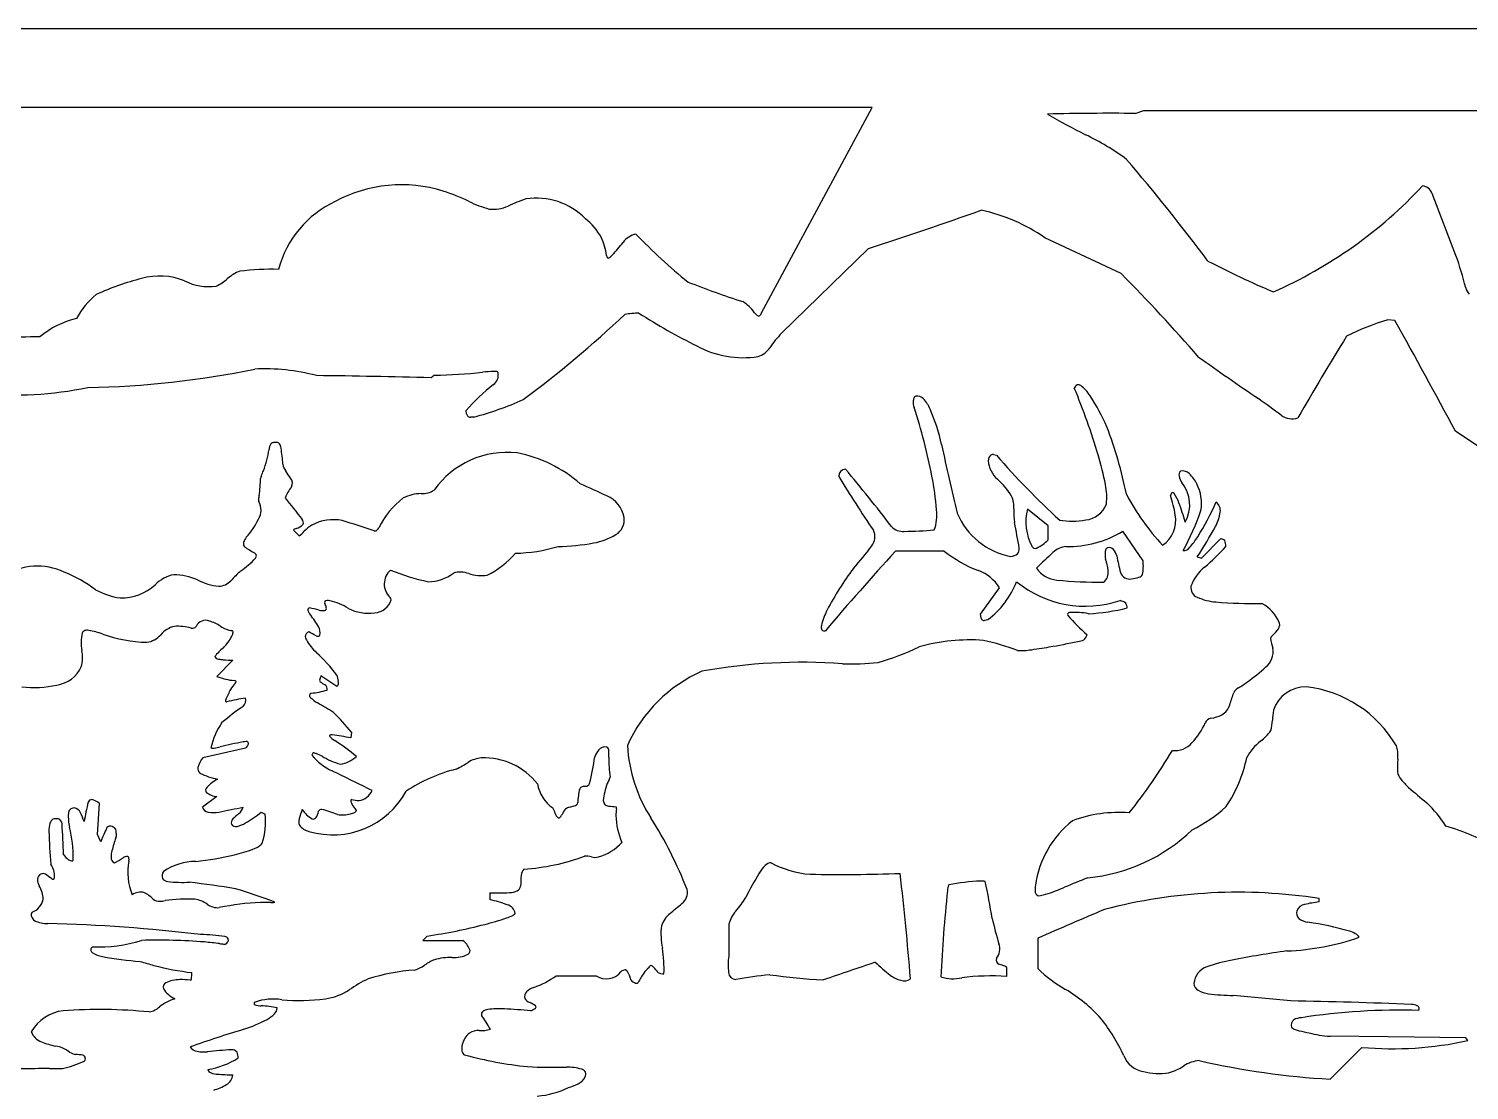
# Model space of a CAD drawing. Extents: x 0 to 14.9, y 0 to 7.4.
# Drawn here: x 3.18 to 9.34, y 2.86 to 7.4 of the extents above; entities that cross this region are included whole.
import ezdxf

# ---------------------------------------------------------------- set-up
doc = ezdxf.new("R2010")
doc.units = 0
doc.layers.add('WHITE', color=7, linetype='CONTINUOUS')

msp = doc.modelspace()

# ---------------------------------------------------------------- linework, layer by layer
at = {"layer": 'WHITE', "linetype": 'CONTINUOUS'}
for p, q in [((14.449212, 7.396474), (0.5, 7.396474)), ((6.786495, 7.060508), (2.583557, 7.060508)), ((6.551038, 6.620752), (6.786495, 7.060508)), ((7.912144, 7.034464), (7.948606, 7.047486)), ((7.948606, 7.047486), (12.567652, 7.047486)), ((9.284032, 6.427552), (9.181788, 6.69146)), ((6.314344, 6.18166), (6.551038, 6.620752)), ((7.852243, 6.349509), (7.525384, 6.502626)), ((6.77142, 6.456289), (6.399324, 6.094268)), ((9.022658, 6.149101), (8.992967, 6.151575)), ((4.915285, 5.914681), (4.900574, 5.903982)), ((5.052608, 5.750326), (5.049917, 5.76352)), ((5.083884, 5.736161), (5.070896, 5.735054)), ((9.782098, 5.341609), (9.282054, 5.674971)), ((7.30613, 5.575441), (7.318343, 5.5734)), ((7.539716, 5.27129), (7.451453, 5.3419)), ((4.311577, 5.251752), (4.335709, 5.22762)), ((7.539716, 5.211382), (7.539716, 5.27129)), ((7.945587, 5.120682), (7.859232, 5.247515)), ((8.195372, 5.132606), (8.278688, 5.215922)), ((8.278688, 5.215922), (8.289998, 5.212152)), ((7.095029, 5.161906), (6.886274, 5.161906)), ((8.177451, 5.13858), (8.195372, 5.132606)), ((7.250864, 4.892438), (7.331164, 5.005361)), ((8.528161, 4.856855), (8.528526, 4.842991)), ((4.052434, 4.695719), (3.983683, 4.626968)), ((4.497382, 4.583131), (4.4293, 4.628519)), ((4.497609, 4.632462), (4.502868, 4.606437)), ((4.467197, 4.37545), (4.466468, 4.370764)), ((4.559866, 4.388507), (4.557787, 4.363557)), ((4.107381, 4.319586), (3.92363, 4.278752)), ((4.399879, 4.299842), (4.39605, 4.300317)), ((3.474094, 3.950707), (3.482036, 4.083072)), ((3.98472, 4.112336), (3.922215, 4.068061)), ((4.174355, 4.046166), (4.190451, 4.038119)), ((4.580512, 4.056469), (4.580327, 4.051306)), ((3.488224, 3.91962), (3.474094, 3.950707)), ((5.151488, 3.700665), (5.151488, 3.672193)), ((8.698671, 3.662347), (8.698671, 3.677005)), ((5.259605, 3.613109), (5.257094, 3.609337)), ((4.883647, 3.516341), (4.865005, 3.497699)), ((4.865005, 3.497699), (5.036141, 3.497699)), ((7.495441, 3.506936), (7.495441, 3.376709)), ((5.436154, 3.346644), (5.607257, 3.346644)), ((5.746117, 3.3537), (5.751523, 3.335413)), ((7.362617, 3.343745), (7.362617, 3.382198)), ((8.994126, 3.085243), (8.745532, 3.087968)), ((9.325577, 3.081007), (8.994126, 3.085243)), ((9.334233, 3.06889), (9.325577, 3.081007)), ((8.745741, 2.904089), (8.881529, 3.039877))]:
    msp.add_line(p, q, dxfattribs=at)
for centre, radius, start, end in [((7.800185, -3.847135), 10.882175, 89.410514, 91.385244), ((8.948435, 9.445628), 2.796088, -120.314698, -116.518194), ((7.197698, 5.912857), 1.146732, 53.786219, 64.020035), ((1.139202, 1.090648), 8.85473, 36.865809, 40.472142), ((4.774102, 6.12693), 0.602382, 72.809936, 118.09074), ((7.711469, 8.062172), 1.958062, -66.145444, -43.089501), ((9.131476, 6.664771), 0.060591, 56.871994, 80.556931), ((9.136836, 6.677494), 0.047072, 17.25967, 53.870928), ((4.683238, 6.250717), 0.450923, 115.310361, 164.958511), ((4.665917, 5.826341), 0.921632, 64.494597, 71.907544), ((5.277997, 7.098991), 0.490571, -116.022958, -105.206233), ((5.689886, 5.607789), 1.128578, 109.880684, 114.052454), ((5.350347, 6.378767), 0.293692, 44.333844, 98.665272), ((5.166247, 6.779339), 0.154672, -96.281398, -65.695295), ((-0.461653, 28.485726), 23.186493, -71.823094, -70.565326), ((7.104525, 5.903228), 0.732393, 54.925942, 78.284998), ((5.394834, 6.373777), 0.267612, 29.270523, 51.775093), ((5.410253, 6.400735), 0.241511, 6.229562, 25.477327), ((5.219578, 6.864024), 0.630225, -43.614189, -37.217956), ((5.798233, 6.425388), 0.095892, 103.073118, 143.196803), ((7.412456, 8.073725), 2.256995, -136.453831, -128.751183), ((5.670401, 6.428618), 0.020133, -175.22431, -142.426148), ((5.657235, 6.422682), 0.006928, -113.755426, -48.455578), ((5.602438, 6.502379), 0.103597, -55.019762, -44.866635), ((7.779978, 5.900144), 1.593843, 14.128973, 19.323614), ((4.143178, 6.199872), 0.171097, 110.988699, 131.400047), ((4.223483, 5.165881), 1.202104, 88.842589, 96.764209), ((2.268665, 0.841782), 7.84292, 41.053318, 44.608169), ((9.982203, 9.781141), 3.808606, -117.503732, -112.848447), ((3.989596, 5.092618), 1.278713, 104.827554, 114.048226), ((3.738722, 6.055196), 0.284013, 67.703431, 105.596976), ((3.950975, 6.530307), 0.236655, -116.203796, -82.732193), ((3.882823, 6.496333), 0.223459, -63.962042, -48.794209), ((7.344249, 9.686975), 3.631489, -111.730645, -107.8073), ((9.387694, 6.304337), 0.063904, -166.307283, -137.551941), ((3.68974, 5.992352), 0.347506, 129.539646, 151.630422), ((6.157592, 6.098782), 0.151224, 34.112676, 59.791701), ((2.24867, 9.885628), 5.087825, -53.223451, -46.828771), ((5.805676, 5.647903), 0.532564, 91.733625, 98.205838), ((7.16836, 8.331603), 2.555292, -122.655356, -116.260429), ((6.330599, 6.218881), 0.059418, -143.564003, -122.376075), ((6.301954, 6.175334), 0.007354, -115.552505, -62.159458), ((6.28428, 6.193107), 0.03217, -48.991775, -20.843933), ((3.469747, 5.790447), 0.376914, 103.154468, 130.124823), ((9.239743, 5.271892), 0.913641, 105.670331, 117.641652), ((-19.383044, -9.699702), 32.527964, 28.207113, 29.159089), ((3.210577, 3.712609), 2.366098, 89.606143, 97.380627), ((6.233855, 6.397877), 0.408043, -118.721852, -80.784584), ((6.718402, 5.783386), 0.445487, 135.745475, 145.982013), ((19.938433, -0.79577), 13.076886, 148.271706, 150.052629), ((6.271738, 6.083685), 0.092745, -72.775016, -33.411528), ((16.352035, 17.472488), 14.089658, -125.435727, -124.167144), ((3.360722, 9.797161), 3.935329, -88.953597, -78.485839), ((4.190809, 5.099127), 0.84308, 74.944561, 93.029434), ((4.875832, 8.205133), 2.290792, -89.013178, -83.857706), ((5.198849, 5.24919), 0.682761, 92.478814, 96.55202), ((5.137531, 5.915023), 0.050492, -53.356523, 12.477272), ((5.170917, 5.883121), 0.048218, 77.104039, 91.898975), ((5.180392, 5.923278), 0.006964, 22.395083, 79.352465), ((3.113973, 7.409325), 1.579311, -95.17173, -78.361044), ((3.983048, -29.616032), 35.531862, 88.520308, 89.311834), ((5.710399, 5.180762), 0.880821, 128.036766, 138.577306), ((7.673087, 5.854089), 0.022153, 115.908992, 164.839132), ((4.953758, 4.737874), 2.921955, 16.624813, 22.581204), ((7.667648, 5.853957), 0.020502, 54.28484, 101.937087), ((7.573157, 5.733623), 0.173485, 32.29504, 52.146006), ((4.734493, 7.065016), 1.374019, -75.26883, -65.937323), ((7.009771, 5.796461), 0.047322, 173.00365, 203.830511), ((7.003541, 5.803602), 0.040763, 160.972124, 181.935086), ((6.976974, 5.812372), 0.012793, 103.980313, 159.309744), ((6.980776, 5.791051), 0.034432, 42.013805, 101.547512), ((6.89085, 5.706726), 0.157704, 23.590647, 42.909036), ((7.036559, 5.37294), 0.819983, 23.055687, 33.566592), ((3.601137, -0.884673), 8.263629, 53.327898, 54.164552), ((5.074865, 5.754625), 0.022669, -169.067904, -135.095074), ((5.068932, 5.750652), 0.015722, -130.079439, -82.824554), ((4.704374, 5.034786), 2.380867, 10.850043, 18.172838), ((6.194351, 5.416624), 0.912185, 12.76363, 22.781552), ((8.58269, 5.806657), 0.078423, -126.118385, -71.543751), ((6.128477, 5.05758), 1.780238, 11.273201, 20.948493), ((4.259835, 5.594284), 0.052439, 148.577689, 177.398634), ((4.227157, 5.610192), 0.016624, 92.731804, 136.558598), ((4.233768, 5.526383), 0.100687, 86.875713, 94.216994), ((4.239941, 5.611341), 0.015594, 38.386069, 92.516015), ((4.215126, 5.596206), 0.044584, 9.397219, 33.825054), ((20.108407, 8.410357), 13.320349, -167.899949, -166.606293), ((3.736116, 5.673727), 0.477592, -20.490614, -9.285623), ((3.261926, 5.460548), 1.007378, 4.22283, 8.157259), ((5.225908, 5.200952), 0.383916, 83.659382, 144.547941), ((5.158532, 5.016256), 0.576806, 48.830236, 79.028738), ((7.401859, 5.559246), 0.119126, -175.21003, -131.331206), ((7.314041, 5.548828), 0.030895, 129.065562, 179.127514), ((7.30317, 5.561714), 0.014043, 77.830982, 127.76212), ((9.756391, 7.672126), 3.216945, -139.277407, -132.351744), ((6.529248, 5.206431), 1.278268, 10.848128, 16.704726), ((4.208659, 5.468136), 0.038163, 153.516376, 171.412384), ((3.692375, 5.700362), 0.527978, -24.054651, -21.536632), ((4.341844, 5.548294), 0.076487, -169.783027, -144.460044), ((2.810895, 4.489105), 1.785157, 33.487968, 34.640516), ((6.674943, 5.48246), 0.031138, 94.584946, 180.39401), ((1.944101, 1.523029), 6.187178, 37.244813, 40.162523), ((5.838119, 5.243854), 1.228061, 4.448094, 11.227239), ((8.118263, 5.488605), 0.019723, 126.666974, 197.596209), ((8.115004, 5.464194), 0.041123, 45.256848, 101.955688), ((8.047434, 5.390481), 0.141097, 24.791195, 46.839097), ((3.75692, 5.471622), 0.414011, -9.913532, 0.306201), ((4.42121, 5.336125), 0.15488, 139.522029, 159.212472), ((4.273108, 5.452578), 0.034217, -27.711933, 38.947348), ((4.861344, 5.503059), 0.09484, -92.017096, -56.876184), ((2.602223, -1.187711), 7.258472, 65.149871, 66.14051), ((10.603578, 7.872226), 4.625128, -148.886297, -145.484803), ((7.097119, 5.218878), 0.337736, 32.018396, 47.981993), ((7.536856, 5.392737), 0.25369, -6.666667, 12.35272), ((8.173672, 5.499445), 0.076088, -167.242376, -144.832295), ((7.995958, 5.360924), 0.149369, -29.700497, 39.344278), ((8.013747, 5.366549), 0.181873, -9.440161, 27.186503), ((4.17435, 5.380475), 0.012733, 168.519407, 209.744793), ((4.507157, 5.334618), 0.348659, 169.134016, 172.022147), ((4.100047, 5.337102), 0.073304, -31.439256, 30.364983), ((6.170572, 6.806793), 2.364751, -143.225447, -140.369636), ((5.006047, 5.099649), 0.367098, 127.773524, 153.840403), ((4.860078, 5.230581), 0.177709, 90.668027, 116.356279), ((5.607367, 5.287433), 0.120099, 9.355172, 67.891607), ((7.273583, 5.349635), 0.120043, -3.161719, 23.729416), ((7.688585, 5.402914), 0.107794, -83.653903, -21.569778), ((8.778598, 5.885454), 1.023669, -152.045837, -137.048641), ((8.081487, 5.397926), 0.018743, 127.940351, 172.203137), ((7.591488, 5.240446), 0.497848, 8.911957, 18.749354), ((8.071164, 5.403593), 0.009193, 32.16365, 97.511932), ((7.941303, 5.31323), 0.167391, 19.273552, 34.685333), ((7.217852, 5.038217), 0.941301, 15.319931, 20.539965), ((7.052667, 5.915253), 1.322229, -31.54055, -24.218013), ((8.229707, 5.336241), 0.046602, -8.654646, 51.796426), ((3.847361, 5.458073), 0.353151, -41.922494, -26.795978), ((4.332186, 5.284459), 0.022122, -19.2596, 39.324866), ((5.654622, 5.295863), 0.072105, -59.720528, 8.848667), ((6.884577, 5.315759), 0.179429, -20.453012, 7.473666), ((7.438281, 5.446968), 0.312767, -157.01133, -100.740252), ((7.713934, 5.326901), 0.320895, 177.121846, 187.563571), ((7.662433, 5.287303), 0.21793, 165.491231, 208.355222), ((7.955458, 5.294772), 0.129884, -55.33037, 10.109413), ((6.986746, 5.761446), 1.278993, -27.821824, -19.395052), ((8.08935, 5.357516), 0.188562, -28.200278, -8.627853), ((4.327461, 5.240068), 0.019718, 100.855502, 143.662186), ((4.310562, 5.314354), 0.056482, -76.499821, -41.183688), ((4.222683, 5.377098), 0.187399, -52.905878, -43.695813), ((4.489473, 5.117607), 0.184788, 122.246012, 135.277661), ((4.481372, 5.108868), 0.18821, 78.006908, 118.738463), ((3.45754, 1.765263), 3.684367, 71.008118, 73.231815), ((4.660374, 5.278552), 0.029728, -97.373056, -79.1597), ((4.646221, 5.277259), 0.034183, -54.718842, -27.467188), ((6.737492, 5.223927), 0.061613, -39.338426, 26.598751), ((6.919053, 5.316145), 0.069378, -135.646839, -85.71589), ((6.877789, 7.581427), 2.334927, -88.860188, -85.704051), ((4.746133, 4.740569), 2.704984, 9.243948, 11.603919), ((7.641522, 5.647636), 0.356763, -98.433276, -80.484419), ((7.622118, 5.642885), 0.461022, -90.798606, -59.047753), ((6.594891, 6.178715), 1.893773, -33.31484, -28.730024), ((4.115497, 5.193187), 0.018065, 158.471758, 223.526504), ((4.156097, 5.184486), 0.059416, 140.693891, 165.047911), ((5.296203, 7.087326), 2.249492, -122.052733, -120.784145), ((5.248909, 5.822096), 0.668708, -88.960233, -73.074195), ((5.422675, 6.15978), 0.977649, -88.774089, -79.828882), ((5.547905, 5.467926), 0.274556, -80.056047, -58.593414), ((5.903582, 5.823324), 1.088474, -42.44881, -35.913194), ((7.384238, 5.171181), 0.03199, -39.499938, 7.024335), ((7.483669, 5.187998), 0.013678, -162.126873, -64.436507), ((7.434734, 5.305688), 0.14112, -67.13352, -41.933563), ((7.626524, 5.084347), 0.09816, 96.335268, 132.388778), ((7.797341, 5.163927), 0.01275, 103.958379, 159.39972), ((7.802147, 5.153543), 0.024084, 43.2258, 109.10345), ((8.116852, 5.200168), 0.035673, -88.331206, -36.649558), ((7.918634, 5.387156), 0.307956, -42.55807, -32.081647), ((7.627006, 5.785291), 0.903469, -49.941023, -41.830554), ((8.287429, 5.203766), 0.008771, 29.598254, 72.969914), ((8.126221, 5.160656), 0.175374, 7.234565, 15.695306), ((3.873706, 5.390156), 0.377672, -55.745706, -43.095967), ((4.138854, 5.141766), 0.014354, -42.212182, 65.082983), ((4.979851, 5.392006), 0.368721, -64.177887, -40.304681), ((16.967991, -4.020171), 13.636405, 137.673831, 139.577359), ((7.469032, 5.65155), 0.616141, -127.373519, -111.703531), ((7.375833, 5.193568), 0.054048, -85.583284, -52.249018), ((8.80645, 3.799256), 1.842776, 132.548115, 135.582436), ((7.878198, 5.149203), 0.095101, 177.281518, 192.567471), ((7.824428, 5.155055), 0.041246, 161.101743, 181.862793), ((7.556776, 5.05255), 0.240889, 6.384124, 18.380898), ((7.763677, 5.126372), 0.071028, 12.553146, 37.93563), ((8.986991, 5.370642), 1.176454, -168.783852, -165.27271), ((7.770847, 5.098715), 0.176115, -11.992633, 7.165163), ((3.215938, 4.827582), 0.270722, 64.749372, 122.025065), ((3.110908, 4.522424), 0.592571, 53.288021, 68.152844), ((3.827839, 4.916181), 0.148101, 100.781972, 136.393725), ((3.798772, 4.815888), 0.245782, 65.262789, 89.682571), ((5.177649, 3.942135), 1.575198, 133.855576, 136.016862), ((4.779394, 5.021851), 0.079163, 131.468515, 226.807137), ((5.100276, 6.004615), 0.996045, -112.011104, -102.309921), ((4.883246, 5.221536), 0.190124, -88.591337, -53.540545), ((5.025426, 4.973335), 0.099662, 68.704144, 107.036072), ((5.113129, 5.219642), 0.161864, -108.554894, -80.27958), ((7.758701, 4.302427), 1.313317, 143.224817, 152.405496), ((7.18594, 4.91989), 0.168509, 30.478593, 70.863498), ((7.588924, 5.160085), 0.121637, -144.229203, -95.454615), ((7.742216, 5.071332), 0.054546, -50.766233, 8.438036), ((7.887419, 5.083082), 0.039929, -163.237631, -76.810174), ((7.923566, 5.072296), 0.022041, -78.005196, -27.493894), ((8.320341, 4.952565), 0.180176, 128.387535, 160.564822), ((3.606267, 5.248273), 0.287792, -119.365059, -97.063519), ((3.57567, 5.178977), 0.216364, -91.269279, -47.945144), ((4.021506, 5.279315), 0.268454, -116.524112, -96.231245), ((3.990647, 5.085047), 0.072621, -88.641822, -42.456862), ((7.068901, 5.159182), 0.358802, -53.720136, -20.814053), ((7.699104, 5.394073), 0.467163, -129.129812, -71.539198), ((7.780897, 7.121833), 2.092756, -95.581242, -90.114476), ((7.801804, 5.582651), 0.546714, -80.022314, -76.638458), ((8.194075, 5.006224), 0.044094, 171.795638, 247.327629), ((4.451535, 4.942266), 0.007385, 140.257651, 216.235277), ((4.403297, 4.9108), 0.050221, 11.769613, 32.658696), ((4.454833, 4.940499), 0.011075, 84.763016, 144.136192), ((4.453509, 4.878129), 0.073436, 78.107384, 88.178403), ((4.423379, 4.734243), 0.220442, 55.993297, 78.151169), ((4.653313, 4.979322), 0.08083, -85.971007, -17.622632), ((4.712424, 4.950997), 0.018335, 12.134185, 45.782042), ((7.827615, 4.872786), 0.08054, 56.69123, 76.04806), ((7.802734, 4.90705), 0.076604, 9.503216, 25.554951), ((8.277061, 5.18969), 0.24544, -114.039191, -94.626799), ((8.439962, 7.271326), 2.33344, -94.490628, -89.658793), ((8.381191, 4.796742), 0.158789, 22.244972, 62.765512), ((4.382214, 4.910708), 0.009306, 107.723913, 210.169342), ((4.470545, 4.951124), 0.106404, -154.926112, -140.371921), ((4.324968, 4.571933), 0.351873, 74.018896, 81.104106), ((4.228678, 4.741515), 0.213692, 24.418538, 41.552857), ((4.43821, 4.974229), 0.06608, -104.337895, -83.904633), ((4.444102, 4.917523), 0.009071, -82.88338, 22.836216), ((4.633491, 5.096097), 0.199046, -115.860522, -82.639053), ((6.829337, 4.78514), 0.266086, 151.826657, 167.204542), ((7.017055, 4.87216), 0.234687, 1.920822, 4.956837), ((7.265398, 4.879821), 0.013789, 179.147053, 232.667445), ((7.265399, 4.879933), 0.013879, -127.055951, -75.125097), ((7.249411, 4.960257), 0.095755, -78.218583, -70.601109), ((7.630723, 4.891952), 0.007854, 88.960958, 216.145825), ((8.165834, 5.345452), 0.709266, -139.764862, -130.37322), ((7.65109, 4.548167), 0.352219, 79.910848, 93.291842), ((7.659549, 5.816351), 0.922949, -86.692903, -76.290539), ((3.586224, 4.770425), 0.18224, 166.827092, 190.310865), ((3.422986, 4.808666), 0.014582, 110.240851, 166.964163), ((3.429682, 4.782556), 0.041488, 80.920328, 106.439468), ((3.356116, 4.391112), 0.439771, 71.396362, 79.50373), ((3.700226, 5.373657), 0.601345, -109.811813, -91.47301), ((3.829873, 4.730245), 0.113707, 103.687489, 138.892253), ((3.815851, 4.606654), 0.234423, 75.363767, 93.150616), ((3.880222, 4.8534), 0.020582, -104.451644, -38.130383), ((3.935543, 4.82405), 0.042524, 66.848981, 156.961722), ((3.905579, 4.696605), 0.172964, 56.764909, 74.341627), ((4.068902, 4.945408), 0.124656, -123.347853, -99.187147), ((4.004598, 4.821808), 0.04967, -28.116561, -7.50547), ((4.04821, 4.816623), 0.005782, -13.024381, 82.153687), ((4.384475, 4.796317), 0.022006, 109.411963, 218.811957), ((4.154128, 4.34613), 0.521086, 60.7391, 64.658387), ((4.412312, 4.809409), 0.013736, -40.151762, 2.551609), ((4.346267, 4.808955), 0.079775, 0.765349, 15.188133), ((6.59666, 4.838277), 0.02742, 167.802082, 206.490971), ((6.582691, 4.835565), 0.014226, -138.000092, -73.044892), ((8.395382, 4.920615), 0.157806, -48.771926, -34.976247), ((8.506452, 4.842601), 0.022078, -34.317044, 1.012185), ((3.671063, 4.868167), 0.096634, -81.846692, -40.815508), ((4.124923, 4.601891), 0.185472, 127.467166, 143.849992), ((3.85883, 4.899999), 0.215086, -44.553644, -28.187912), ((4.595758, 4.918267), 0.265719, -149.279671, -134.283967), ((4.415977, 4.813188), 0.014366, -119.839433, -61.592415), ((6.495246, 5.780449), 1.139446, -73.84218, -64.351417), ((7.202779, 3.990822), 0.792005, 85.621581, 105.700491), ((7.069966, 3.85864), 0.94192, 68.956761, 78.159043), ((7.220023, 6.59092), 1.866636, -82.645615, -79.996494), ((6.749321, 9.305706), 4.621922, -80.096101, -78.549022), ((7.653363, 4.864959), 0.090198, -81.363238, -64.579111), ((7.667513, 4.815315), 0.040203, -52.328251, -14.713779), ((8.416499, 4.732945), 0.085337, -50.381875, 9.541451), ((8.510197, 4.785237), 0.019889, 122.931504, 169.722104), ((8.70407, 4.818067), 0.215442, -172.188596, -160.765001), ((3.260341, 4.708848), 0.149419, -15.785596, 11.17475), ((3.991504, 4.719138), 0.018127, -154.385964, -90.350109), ((4.018904, 4.824371), 0.126391, -102.571902, -93.30314), ((4.079982, 5.489106), 0.793864, -94.939902, -91.988615), ((3.961746, 4.230302), 0.669987, 36.887835, 47.97987), ((6.48771, 2.252728), 2.434373, 85.95346, 100.145225), ((6.697199, 5.871961), 1.191525, -91.81329, -84.454848), ((7.426129, 4.937992), 0.201052, -95.120947, -80.60061), ((3.280344, 4.72321), 0.135454, -81.47212, -23.961043), ((4.070897, 4.830247), 0.221198, -113.221116, -92.895248), ((4.624044, 4.554644), 0.208285, 159.225935, 164.498645), ((6.317459, 4.070932), 0.63329, 114.095767, 155.743157), ((8.005728, 5.163429), 0.680172, -55.354366, -46.848747), ((3.203509, 5.060799), 0.481402, -96.433555, -78.385156), ((4.535857, 4.310427), 0.557458, 152.11193, 157.112572), ((4.161472, 4.498131), 0.139061, 135.123606, 148.31332), ((4.059737, 4.601728), 0.007602, 23.285742, 90.096082), ((4.054855, 4.604947), 0.011867, -47.131695, -1.032172), ((4.345545, 4.954713), 0.402109, -83.997249, -74.039372), ((4.430799, 4.610249), 0.007464, 179.524925, 234.567754), ((4.476604, 4.65559), 0.071816, -134.272341, -114.150154), ((4.444168, 4.580258), 0.010266, 1.813308, 72.690839), ((4.399036, 4.566743), 0.057095, 1.366489, 14.02815), ((4.45496, 4.616007), 0.053669, -37.773987, -23.926002), ((4.471837, 4.597359), 0.032331, -5.534787, 16.306348), ((8.375959, 4.536999), 0.046535, 118.730109, 155.150534), ((8.162545, 4.904317), 0.378296, -59.667598, -52.58248), ((8.642613, 4.435296), 0.147184, 89.540564, 161.555009), ((8.583534, 4.07084), 0.515171, 30.123214, 83.282767), ((4.848032, 3.428817), 1.307378, 125.106826, 130.084289), ((4.026174, 4.523324), 0.005515, 134.830572, 283.708176), ((4.227047, 3.744634), 0.798667, 98.635599, 104.469994), ((4.067488, 4.526743), 0.040343, -44.717086, 10.719561), ((4.390225, 4.545132), 0.010027, 105.201224, 234.604357), ((4.483398, 4.633518), 0.13828, -135.709209, -119.830901), ((3.501366, 2.891097), 1.861829, 58.163995, 60.625875), ((8.242258, 4.528818), 0.078042, -58.740691, -17.542018), ((5.736349, 5.392636), 2.728632, -18.977436, -17.843032), ((3.507768, 3.51205), 1.369338, 39.796217, 44.558919), ((8.240506, 4.417299), 0.030692, 98.117753, 158.348876), ((8.206203, 4.626918), 0.181723, -80.507706, -65.086083), ((8.326992, 4.443182), 0.171877, -16.15968, -1.604243), ((8.895028, 4.422155), 0.396558, 171.340233, 177.656506), ((4.255943, 4.254999), 0.304437, 145.121263, 167.539448), ((4.475698, 4.352019), 0.024925, 85.370862, 109.942254), ((4.335163, 3.271339), 1.114676, 78.479395, 82.652803), ((7.922529, 4.560129), 0.317923, -43.025444, -24.433765), ((8.34101, 4.496959), 0.182062, -53.883586, -33.925848), ((3.967833, 4.346124), 0.027035, -109.796209, -78.76914), ((3.927151, 4.595117), 0.279315, -80.531877, -75.243973), ((4.301507, 3.159507), 1.204302, 99.775913, 104.582612), ((4.117022, 4.261084), 0.087553, 95.164265, 103.204068), ((4.726896, 3.894627), 0.751258, 144.261015, 145.551633), ((4.110709, 4.337896), 0.010504, 38.940687, 98.585149), ((4.108889, 4.34042), 0.01079, -40.366852, 22.205312), ((4.543253, 4.439141), 0.102817, -138.315497, -122.382762), ((3.886587, 3.433658), 1.098111, 50.766313, 56.780375), ((5.643402, 4.293838), 0.031472, 78.310664, 144.643061), ((5.648459, 4.31289), 0.01184, 3.060233, 83.598854), ((5.326484, 4.293287), 0.334411, -1.989877, 3.469095), ((6.380823, 4.367618), 0.641782, -176.73847, -147.32083), ((8.082248, 4.405061), 0.095455, -96.759773, -40.393614), ((8.598336, 4.161909), 0.240498, 128.591501, 150.500752), ((8.973027, 4.303863), 0.061635, 1.818478, 24.460602), ((4.017087, 4.207166), 0.117724, 142.548563, 165.149351), ((4.4322, 4.27695), 0.043045, 147.122717, 163.140812), ((4.581403, 4.446438), 0.246781, -140.490629, -115.073371), ((4.419271, 4.34433), 0.048531, -113.552042, -102.582394), ((4.377215, 4.194733), 0.10697, 57.837725, 72.882833), ((4.596009, 4.554322), 0.313968, -121.031177, -105.4782), ((4.496623, 4.374153), 0.123401, -82.738759, -46.780998), ((4.815417, 4.635512), 0.448465, -64.692152, -57.093936), ((5.122997, 4.160824), 0.117162, 93.71261, 123.077961), ((5.1277, 3.990053), 0.28795, 37.842783, 92.446105), ((4.585176, 4.421807), 1.025013, -14.322158, -7.798791), ((5.698611, 4.245491), 0.104742, 140.546509, 159.180648), ((6.339944, 4.280646), 0.679252, 179.913156, 187.127978), ((6.177449, 5.423118), 2.196363, -38.925515, -30.442783), ((7.814875, 4.396775), 0.58583, -33.941204, -11.464656), ((9.76961, 4.224132), 0.736315, 176.229007, 180.514267), ((8.711103, 4.28668), 0.324094, -2.497318, 3.385511), ((3.926932, 4.232316), 0.024165, 168.004392, 231.96355), ((4.030026, 4.438499), 0.254248, -117.648532, -99.668719), ((-14.250463, -34.103512), 42.657074, 63.701224, 63.958665), ((5.176859, 3.557876), 0.69331, 104.170776, 123.481345), ((5.635863, 4.201276), 0.030478, -29.423587, -9.282103), ((9.106402, 4.234861), 0.075106, -166.653163, -139.862397), ((3.952501, 4.139897), 0.016259, 132.503781, 212.897562), ((3.997503, 4.209178), 0.097683, -126.902494, -97.519133), ((4.088435, 4.011976), 0.202878, 119.892997, 136.400602), ((4.480208, 4.306396), 0.357342, -106.600451, -28.453607), ((4.580154, 4.170092), 0.075653, -80.495568, -24.782694), ((5.518072, 4.198597), 0.16607, -168.929615, -125.836283), ((5.759559, 4.084309), 0.231364, 164.74858, 179.35089), ((5.550675, 4.139592), 0.015379, 105.49306, 158.732256), ((5.567207, 4.068652), 0.08821, 94.236348, 103.532207), ((5.562041, 4.173769), 0.017202, -94.500865, -18.727331), ((5.889806, 4.07506), 0.253485, 158.412141, 175.261069), ((5.923251, 4.054856), 0.29209, 153.254781, 157.140685), ((9.286877, 4.378703), 0.305869, -141.056036, -132.164645), ((10.419084, 5.652425), 2.010048, -131.714563, -128.799334), ((4.249477, 3.880127), 0.841909, 165.637023, 171.432081), ((3.448883, 4.084151), 0.015757, 86.378027, 162.175273), ((3.430126, 4.022907), 0.079464, 49.213103, 75.607103), ((3.951818, 4.07707), 0.030943, -163.072973, -99.101735), ((3.456807, 6.925689), 2.928398, -79.456989, -77.378106), ((4.044746, 4.082293), 0.053877, -50.681347, -15.316547), ((4.563931, 4.09385), 0.007232, 107.290117, 193.957374), ((4.59314, 4.101842), 0.037513, -164.956615, -143.004912), ((4.603684, 4.252911), 0.15782, -105.397242, -94.010486), ((3.517849, 3.2666), 1.324064, 36.623118, 37.862492), ((5.503824, 4.016461), 0.052001, 102.124658, 123.953583), ((5.398255, 4.481566), 0.424938, -77.130523, -74.319454), ((5.509641, 4.091171), 0.019046, -79.523563, -12.865888), ((5.660299, 4.095314), 0.023122, 178.295452, 269.035853), ((5.709089, 4.461816), 0.392712, -97.194097, -92.524237), ((5.682264, 4.06339), 0.011312, -19.495909, 32.600532), ((7.895861, 4.508028), 0.596819, -64.218948, -47.262619), ((8.734248, 3.65364), 0.606445, 33.302333, 45.461922), ((3.296548, 3.991888), 0.027136, 119.258426, 165.257737), ((3.297906, 3.977402), 0.040865, 77.906104, 110.963449), ((3.298286, 3.995117), 0.0237, 3.201208, 69.804247), ((3.564079, 4.027848), 0.215279, 176.770077, 192.35354), ((3.373412, 4.039973), 0.02427, 89.94774, 179.988746), ((3.369599, 4.031124), 0.03334, 21.869507, 83.394438), ((2.94993, 3.82619), 0.500292, 21.009493, 25.75048), ((3.969147, 4.181464), 0.136765, -99.352006, -80.114769), ((4.066284, 4.001656), 0.020393, 129.770403, 201.674494), ((4.525349, 3.523025), 0.68354, 130.780728, 133.684382), ((3.783284, 4.546397), 0.634954, -59.362384, -51.98237), ((3.910755, 4.003221), 0.281865, -18.646773, 7.112075), ((4.378051, 4.005015), 0.043409, 162.752246, 199.384026), ((4.931621, 3.849116), 0.618498, 160.296631, 164.164897), ((4.458448, 4.130077), 0.130967, -146.421977, -120.869215), ((4.396577, 4.031105), 0.014459, -111.613891, -40.315582), ((4.354676, 4.060491), 0.065589, -36.203353, -9.373279), ((4.430635, 4.046497), 0.011723, 76.055395, 163.588364), ((4.019996, 2.659034), 1.458665, 70.763616, 73.533571), ((4.523073, 4.164966), 0.130659, -99.914424, -75.652112), ((4.539881, 4.106166), 0.069549, -77.062846, -59.229021), ((4.567297, 4.059381), 0.015328, -57.812221, -31.786722), ((5.364379, 4.023815), 0.069284, 14.327399, 35.415801), ((5.459733, 4.047029), 0.02887, -167.864656, -121.603411), ((5.447139, 4.029946), 0.007922, -108.664911, -39.349813), ((5.416367, 4.057154), 0.048993, -41.136929, -25.638132), ((5.55083, 3.997661), 0.098079, 140.840696, 157.017752), ((6.003381, 4.041013), 0.312406, -178.36513, -156.612814), ((5.927875, 4.030215), 0.23678, 172.867286, 179.543671), ((4.32986, 3.064033), 1.788407, 21.352878, 32.354021), ((7.909483, 3.674008), 0.427968, 128.394791, 171.938554), ((7.8427, 3.46652), 0.578235, 85.691608, 110.131774), ((3.396405, 3.966158), 0.130253, 165.489676, 180.907827), ((6.046191, 4.042559), 2.78113, -178.38328, -175.477141), ((-0.298528, 3.752565), 3.628681, 1.774305, 3.853622), ((2.827797, 3.849822), 0.54229, -0.513807, 14.084574), ((4.121045, 3.689011), 0.673531, 154.401726, 159.97749), ((3.527614, 3.966903), 0.019174, 63.535259, 136.85176), ((3.532542, 3.962807), 0.021566, 23.123609, 80.346551), ((3.52899, 3.948428), 0.025842, -27.120685, 9.44688), ((3.448076, 3.950048), 0.106438, 1.411308, 11.50451), ((4.064728, 4.005207), 0.020625, -147.498463, -73.496206), ((4.041548, 4.109598), 0.127517, -76.836644, -59.189831), ((4.39254, 4.031018), 0.068603, -143.909991, -102.136479), ((7.641377, 4.502312), 0.739567, -84.718218, -45.966125), ((8.931894, 2.955821), 1.07617, 60.715266, 73.30207), ((3.622112, 3.856927), 0.089823, 164.212374, 182.604282), ((4.119031, 3.739267), 0.600411, 160.807576, 166.309933), ((3.911582, 4.496478), 0.649711, -76.810197, -69.5778), ((4.077257, 4.047233), 0.170899, -69.076384, -59.262483), ((4.147441, 3.931354), 0.035444, -61.037407, -30.998622), ((5.560021, 4.056348), 0.209633, -74.332619, -41.658928), ((3.209946, 3.77492), 0.080018, -6.172325, 37.154699), ((3.394088, 3.90775), 0.078407, -146.888715, -124.144637), ((3.375071, 3.880691), 0.045342, -123.448036, -101.416367), ((3.360153, 3.844214), 0.00994, -53.280754, 4.299107), ((3.554747, 3.850414), 0.022498, 173.793176, 247.372544), ((3.43339, 4.072946), 0.268134, -65.145266, -56.084909), ((3.601499, 3.822178), 0.033771, 87.891658, 123.218179), ((3.600506, 3.848463), 0.007791, 15.107169, 73.320906), ((3.841265, 3.787455), 0.238081, 167.999534, 203.366736), ((3.576336, 3.84288), 0.032593, -10.470108, 13.509464), ((3.89815, 3.579917), 0.255837, 90.960022, 123.700567), ((3.779048, 5.014412), 1.184273, -84.436442, -76.284928), ((5.239199, 4.705397), 0.904854, -86.316334, -69.490764), ((5.564036, 3.78217), 0.076129, 72.847485, 95.891183), ((5.60225, 3.905501), 0.052987, -107.305772, -74.249592), ((6.357424, 3.792074), 0.037968, 94.078731, 136.740046), ((6.554511, 4.199109), 0.419758, -118.421744, -94.53964), ((3.24074, 3.759342), 0.023962, 114.016541, 178.868828), ((3.294306, 3.764375), 0.077657, -176.633815, -154.489068), ((3.240195, 3.761723), 0.021571, 59.881261, 115.26609), ((3.081501, 3.521416), 0.309514, 50.914504, 56.791344), ((3.282245, 3.766273), 0.007255, -140.546038, 0.33776), ((3.785168, 3.772619), 0.035284, 145.191967, 196.782519), ((3.778268, 3.782261), 0.033403, -143.584941, -96.436283), ((6.223086, 3.711978), 0.939885, 176.058545, 178.899205), ((5.338368, 3.767831), 0.053663, 139.877206, 170.614034), ((8.009303, 2.773379), 1.983002, 149.323139, 152.76775), ((6.45987, 3.68899), 0.183283, 135.219554, 148.374371), ((6.655471, 10.211202), 6.431934, -91.195397, -87.760154), ((-7.838155, 2.107796), 14.839993, 4.738194, 6.486209), ((11.502446, -5.537973), 10.047315, 112.179699, 112.793725), ((3.105423, 3.66279), 0.136952, 4.155625, 29.837803), ((3.659175, 3.638157), 0.065883, 78.660373, 123.606094), ((3.607369, 3.572428), 0.145529, 43.873804, 63.576654), ((3.839741, 4.407167), 0.661323, -95.659497, -87.610176), ((3.003917, -3.087368), 6.888114, 81.141723, 82.799239), ((3.219919, 0.952482), 2.892207, 69.513823, 73.018537), ((5.175191, 4.818795), 1.118382, -91.214421, -86.910086), ((5.229183, 3.803626), 0.101781, -86.455259, -66.911714), ((5.259957, 3.731616), 0.023471, -67.084117, -3.86408), ((5.939012, 3.702378), 0.05793, -53.797502, 12.79913), ((13.06362, 3.076635), 5.988135, 173.920862, 177.465504), ((7.201306, 3.702839), 0.092489, 159.79334, 175.068053), ((7.292545, 2.827966), 0.924131, 92.573065, 101.107632), ((7.256519, 3.69173), 0.059686, 76.450397, 95.249739), ((4.53748, 3.152611), 2.797498, 9.027204, 12.324995), ((7.579908, 3.713666), 0.096339, 167.800747, 182.684751), ((7.503457, 3.707473), 0.019854, 175.143387, 249.474161), ((7.489268, 3.827955), 0.139263, -87.024838, -68.500285), ((7.123594, 4.906613), 1.278074, -70.970921, -67.632047), ((8.353597, 1.437809), 2.265629, 81.239305, 104.648842), ((3.164532, 3.691953), 0.079836, -67.823034, -13.944408), ((3.736253, 3.701986), 0.037395, -129.881008, -83.995871), ((3.731338, 3.801228), 0.136717, -86.298253, -76.64269), ((3.857337, 2.934459), 0.7398, 87.419805, 97.332119), ((3.875118, 3.55976), 0.114804, 54.096578, 82.22943), ((3.988728, 3.715629), 0.078077, -126.358407, -85.549669), ((4.212543, 2.593231), 1.067012, 92.230541, 101.775687), ((4.204755, 2.416132), 1.24376, 89.534289, 91.554499), ((4.215922, 3.811905), 0.152058, -90.398461, -85.940738), ((4.2266, 3.670915), 0.010687, -89.536858, -58.78797), ((4.992147, 2.997562), 0.693193, 70.247562, 76.710889), ((5.214272, 3.605663), 0.04594, 9.328752, 74.671845), ((1.167775, 9.291818), 7.406684, -50.073513, -49.548845), ((5.83055, 3.938459), 0.488949, -40.224516, -31.800951), ((8.641552, 3.611768), 0.040107, 97.467546, 161.501051), ((8.813093, 2.817601), 0.85246, 97.713875, 101.96684), ((3.208763, 3.6065), 0.018207, 140.734137, 202.545513), ((3.219559, 3.606468), 0.028471, -165.874837, -120.22965), ((3.26473, 3.715927), 0.146672, -113.935338, -91.493338), ((4.832874, 4.740075), 1.211047, -75.7976, -71.219976), ((5.145425, 3.818174), 0.237608, -71.007377, -63.932666), ((5.230455, 3.643337), 0.043194, -63.338541, -51.921747), ((5.990817, 3.525418), 0.110859, 128.758049, 161.876838), ((6.30317, 3.534216), 0.133004, 138.294648, 165.415013), ((9.131082, 4.014447), 1.878964, -166.992979, -163.585095), ((20.519634, -26.334559), 32.55986, 113.032215, 113.578656), ((8.638839, 3.614762), 0.036638, 164.595693, 221.275731), ((8.662557, 3.664038), 0.089562, -124.908961, -97.584802), ((8.473222, 2.326312), 1.2615, 73.666154, 81.910679), ((3.127204, -2.858558), 6.429253, 82.962295, 88.808381), ((3.916814, 2.908482), 0.613777, 80.507673, 90.175671), ((4.014906, 3.491698), 0.022376, 35.371737, 81.962059), ((4.562292, 5.744571), 2.251284, -81.793385, -75.393918), ((6.215103, 3.526003), 0.331384, 174.128714, 190.805428), ((32.898848, 3.362192), 26.725186, 179.559392, 179.853961), ((8.806989, 3.452896), 0.086588, 57.677311, 75.95816), ((8.84325, 3.497375), 0.030397, 26.042994, 70.720301), ((3.465318, 3.454401), 0.020653, 128.975464, 171.815021), ((3.459995, 3.458228), 0.015145, -176.645432, -126.387556), ((3.482784, 4.055081), 0.585417, -92.982127, -72.196674), ((3.731258, 0.952548), 2.546099, 85.488324, 91.563784), ((3.783268, 1.793978), 1.703246, 82.831599, 85.005914), ((4.091102, 4.233953), 0.756072, -97.240673, -95.956561), ((4.016699, 3.509917), 0.028247, -98.258736, -82.943912), ((4.014167, 3.500392), 0.019457, -72.033467, 12.643839), ((4.976949, 3.421593), 0.096415, 23.956071, 52.12601), ((5.050847, 3.45274), 0.016309, -57.861276, 29.378688), ((5.402953, 3.378942), 0.493998, -2.840922, 9.900301), ((7.266636, 3.460913), 0.066039, -38.573481, 19.97078), ((9.069828, -0.295835), 3.78259, 97.7312, 101.328277), ((8.514934, 4.547126), 1.095722, -87.591906, -71.061112), ((3.518987, 3.551853), 0.12577, -122.716567, -100.67491), ((3.725842, 4.600554), 1.194673, -101.107364, -93.339978), ((6.23358, 12.042058), 9.010616, -106.620655, -106.230335), ((4.023319, 4.570675), 1.219704, -104.636497, -96.845479), ((4.78876, 3.510758), 0.14584, -73.442355, -54.73913), ((4.976672, 3.250447), 0.175223, 110.508897, 126.293777), ((4.980305, 3.205778), 0.218676, 87.518267, 107.298244), ((4.99568, 3.569225), 0.145096, -92.33299, -63.895863), ((5.84203, 3.384287), 0.006316, 101.438137, 152.298185), ((5.834566, 3.369031), 0.022327, 38.769799, 73.845989), ((6.429828, 3.39266), 0.258832, 171.635897, 187.218769), ((17.686559, -28.861083), 34.052129, 108.644828, 109.039229), ((7.726771, 4.419947), 1.375153, -132.368042, -128.843004), ((7.336218, 3.413538), 0.018992, 160.951491, 248.837847), ((7.308433, 3.297374), 0.100653, 57.430357, 77.999116), ((8.412383, 2.873833), 0.545977, 99.016997, 110.774784), ((3.828293, 3.181809), 0.14795, 90.860571, 115.032508), ((3.835293, 3.137445), 0.192518, 79.663974, 92.745572), ((3.868987, 3.333446), 0.006662, -82.695128, 1.439255), ((3.571648, 3.3735), 0.306604, -7.474785, -2.585992), ((4.863672, 2.840727), 0.544205, 115.216, 125.157315), ((4.899645, 2.468976), 0.90465, 94.394921, 107.220484), ((5.209992, 3.663691), 0.389446, -70.564129, -54.498194), ((5.650731, 3.411098), 0.077745, -123.999221, -38.011537), ((5.731903, 3.342896), 0.028458, 89.009756, 134.420036), ((5.719123, 3.346872), 0.027845, 14.195051, 61.531656), ((5.77398, 3.341103), 0.023167, -165.782119, -119.12233), ((6.264917, 3.069778), 0.538377, 147.642697, 152.610632), ((5.955221, 3.243397), 0.184836, 132.030647, 141.715036), ((5.801794, 3.408429), 0.04062, -43.06969, -31.472168), ((5.31034, 2.881414), 0.738219, 40.508247, 42.802257), ((5.893658, 3.394663), 0.040295, -123.159744, -86.177345), ((6.205578, 3.362211), 0.032597, -176.349619, -93.215417), ((6.522425, 1.628663), 1.730596, 95.745343, 100.611136), ((6.785431, 6.63987), 3.318107, -97.554876, -93.58021), ((6.951314, 3.469465), 0.148703, -125.818375, -106.368759), ((6.92424, 3.36699), 0.04285, -110.251874, -51.142976), ((7.132499, 3.500611), 0.167194, -107.816346, -77.057961), ((7.298211, 2.328968), 1.016819, 86.368377, 97.246863), ((7.898578, 3.791308), 0.578284, -134.196961, -119.463596), ((8.244188, 3.307423), 0.080994, 108.320943, 175.734372), ((3.774099, 3.297909), 0.019823, 115.096548, 199.961696), ((3.849943, 3.348872), 0.110719, -148.572994, -113.939034), ((4.40837, 3.510254), 0.26569, -81.35528, -57.709003), ((5.331341, 3.256228), 0.031001, 136.415448, 193.159994), ((5.376951, 3.201116), 0.102385, 111.407177, 131.666732), ((5.799047, 3.384022), 0.072867, -119.917078, -106.169343), ((5.780398, 3.321526), 0.007667, -102.375516, -32.113847), ((7.262912, 2.704525), 0.680872, 42.276311, 58.9459), ((8.197795, 3.314553), 0.034395, -178.156807, -118.6157), ((8.244434, 3.399667), 0.131448, -118.693613, -98.454864), ((8.323527, 3.950594), 0.688023, -98.224263, -89.333245), ((3.676974, 3.282308), 0.092517, -78.590199, -48.485331), ((3.867429, 3.045904), 0.211205, 107.187665, 127.691947), ((4.148968, 3.227864), 0.005758, 103.881627, 254.471922), ((4.179773, 3.329003), 0.111483, -106.86697, -92.807305), ((4.22555, 3.008482), 0.238097, 81.129856, 109.113738), ((4.162178, 2.864042), 0.35382, 76.869498, 88.034552), ((4.199973, 3.213146), 0.042823, -44.824227, -6.078625), ((4.338075, 4.077172), 0.836881, -95.197419, -82.431273), ((5.193473, 2.863009), 0.342599, 86.582045, 98.456028), ((4.075803, -13.441748), 16.685606, 85.699518, 86.088922), ((5.33442, 3.26761), 0.038035, -150.998478, -108.801149), ((5.281873, 3.130781), 0.108576, 52.760103, 68.218569), ((5.307524, 3.255274), 0.061559, -71.547488, -49.915337), ((5.343155, 3.21289), 0.006188, -49.635279, 44.383854), ((5.921322, -22.595883), 25.970583, 84.130669, 84.674978), ((8.337732, -13.67359), 16.913838, 87.437031, 89.189193), ((9.091039, 3.153512), 0.069883, 66.887545, 87.510554), ((9.112009, 3.204208), 0.015036, -23.574948, 64.552193), ((3.350421, 3.012763), 0.185745, 97.486246, 149.498168), ((3.478525, 0.952287), 2.249798, 84.471415, 93.881725), ((3.911351, 3.704152), 0.616182, -72.263144, -62.131544), ((4.133296, 3.278557), 0.136227, -60.980309, -44.56797), ((5.129707, 3.181914), 0.014088, 125.10841, 194.181691), ((4.347836, 2.657015), 0.92847, 29.730159, 34.16796), ((5.151842, 3.148056), 0.054534, 99.232258, 123.675166), ((7.108718, 2.652408), 0.832575, 25.05931, 37.787185), ((8.606595, 3.135456), 0.027793, 124.979892, 198.769021), ((8.627742, 3.083103), 0.083778, 93.338406, 116.270035), ((9.042483, 0.493848), 2.705628, 88.235555, 98.922101), ((3.26435, 3.136693), 0.079692, -158.155243, -112.650136), ((5.751049, -2.289001), 5.653025, 106.991485, 109.434461), ((5.11738, 3.033519), 0.085505, 127.711335, 167.566004), ((5.102544, 3.043566), 0.06871, 86.801705, 123.044056), ((5.114021, 3.261093), 0.14912, -92.937971, -74.411772), ((8.601571, 3.143791), 0.027419, -140.941368, -102.430038), ((8.662477, 3.300214), 0.195, -110.035565, -104.417951), ((9.025023, 4.808967), 1.74668, -103.612886, -100.745895), ((8.73892, 3.24422), 0.156392, -104.656802, -87.576727), ((3.40364, 3.522512), 0.489805, -110.306037, -102.902654), ((3.277558, 2.918381), 0.127791, 63.571223, 82.486246), ((3.183971, 2.788103), 0.28727, 53.61088, 58.414267), ((3.392305, 3.085128), 0.075912, -119.956376, -99.158077), ((3.908034, 3.068917), 0.046532, -144.551945, -100.360462), ((3.929876, 3.186516), 0.166142, -100.47651, -85.03166), ((4.254829, 0.146504), 2.891223, 94.126518, 96.166403), ((4.049081, 3.003526), 0.026804, 36.364883, 94.92526), ((3.985267, 2.988422), 0.090849, 4.184697, 19.949558), ((5.097924, 3.035673), 0.066074, 165.756861, 188.956627), ((5.056781, 3.02884), 0.024373, -171.851737, -122.223532), ((9.012735, 4.539011), 1.504864, -95.001848, -77.66431), ((3.221208, 3.403788), 0.465535, -77.320547, -65.56425), ((3.347146, 2.588407), 0.423072, 81.258355, 85.515905), ((3.408363, 2.99406), 0.012878, 1.14839, 76.15835), ((3.411011, 2.990508), 0.010914, -75.264813, 20.429249), ((3.893197, 3.279697), 0.338221, -81.077544, -57.308858), ((5.475605, 4.571098), 1.621435, -105.445381, -95.758539), ((5.429648, 5.256265), 2.301382, -92.907437, -88.769596), ((7.964685, 3.043927), 0.108935, -159.091691, -99.394484), ((7.988791, 3.15992), 0.238358, -73.957373, -56.734877), ((8.196624, 2.843816), 0.13995, 94.375335, 123.424882), ((8.93801, 6.278157), 3.379542, -102.857915, -93.261444), ((3.265244, -1.740318), 4.689648, 90.718778, 92.751473), ((3.287616, -2.784795), 5.734331, 90.18789, 90.811373), ((3.2696, 17.257297), 14.307792, -90.003158, -89.784591), ((3.964884, 2.950157), 0.01977, -166.577688, -106.637648), ((3.995718, 3.036019), 0.110977, -109.198406, -93.883541), ((4.281528, 8.217682), 5.300507, -93.172332, -92.477155), ((4.000595, 2.926539), 0.052027, -61.813992, -4.863823), ((5.482193, 2.736311), 0.219125, 73.410499, 90.81764), ((5.506085, 2.937819), 0.058418, -66.556995, -24.357207), ((5.54025, 2.924762), 0.022019, -30.080035, 78.191784), ((8.014899, 3.204898), 0.276923, -104.213744, -81.744557), ((3.877656, 3.144802), 0.302521, -72.102545, -60.8163), ((5.321715, 3.212717), 0.382527, -85.040304, -64.197703), ((5.384887, 3.196666), 0.344214, -72.530998, -65.189358)]:
    msp.add_arc(centre, radius, start, end, dxfattribs=at)

doc.saveas('drawing.dxf')
